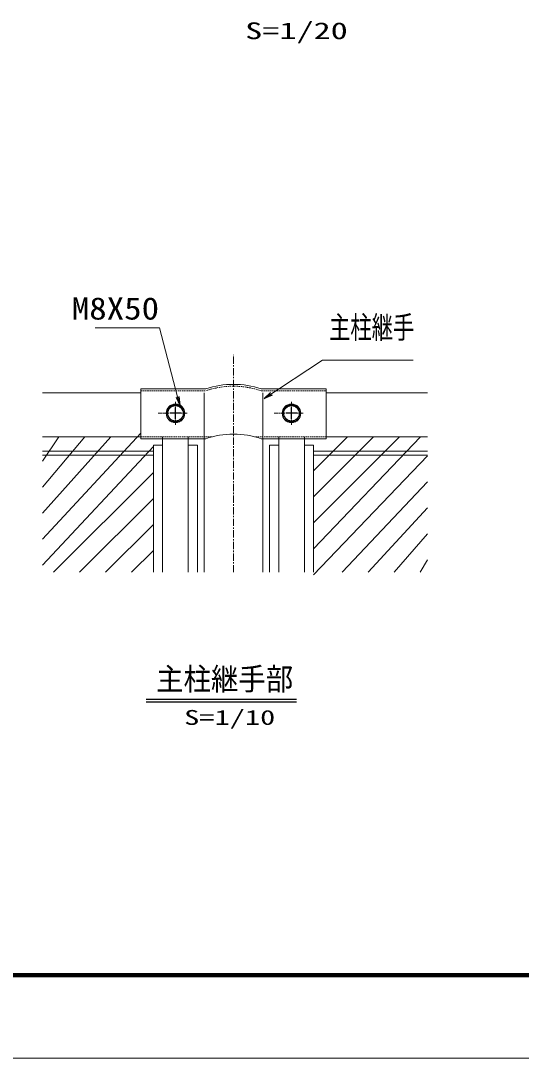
# Model space of a CAD drawing. Units: millimetres, scale not verified, with parts at other scales. Extents: x -3338 to 3345, y -2362 to 2363.
# Drawn here: x -1625 to -762, y -2362 to -572 of the extents above; entities that cross this region are included whole.
import ezdxf
from ezdxf.enums import TextEntityAlignment as Align

# ---------------------------------------------------------------- set-up
doc = ezdxf.new("R2010")
doc.units = ezdxf.units.MM
doc.header["$LTSCALE"] = 10
for name, pattern in [('USER1', [2, 1.25, -0.25, 0.25, -0.25]), ('USER2', [0.375, 0.25, -0.125]), ('USER3', [1.125, 0.75, -0.125, 0.125, -0.125])]:
    doc.linetypes.add(name, pattern=pattern)
for name, color, linetype, lineweight in [('0-0_寸法', 7, 'Continuous', 13), ('0-2_柱', 7, 'Continuous', 13), ('0-4_胴縁', 7, 'Continuous', 13), ('0-5_継手', 7, 'Continuous', 13), ('0-6_0', 7, 'Continuous', 13), ('0-8_押え板', 6, 'Continuous', 13), ('0-9_EXTCNT-LMEC0', 4, 'Continuous', 25), ('0-B_WM', 30, 'Continuous', 13), ('0-C_BN', 4, 'Continuous', 25), ('0-D_マット', 92, 'Continuous', 9)]:
    doc.layers.add(name, color=color, linetype=linetype, lineweight=lineweight)
doc.styles.add('ＭＳ ゴシック', font='')
doc.styles.get('ＭＳ ゴシック').set_extended_font_data('MS Gothic')

# ---------------------------------------------------------------- blocks, each defined once
blk = doc.blocks.new('_Open')
at = {"layer": '0-6_0', "lineweight": 25}
blk.add_line((-10, 1.667), (0, 0), dxfattribs=at)
blk.add_lwpolyline([(-10, -1.667), (0, 0), (-10, 0)], dxfattribs=at)

msp = doc.modelspace()

# ---------------------------------------------------------------- linework, layer by layer
at = {"layer": '0-0_寸法', "linetype": 'USER1'}
msp.add_line((-1258.36, -1523.78), (-1258.36, -1148.41), dxfattribs=at)
at = {"layer": '0-0_寸法'}
for points in [[(-1496.91, -1101.73), (-1385.75, -1101.73), (-1351.33, -1233.88)], [(-948.73, -1157.66), (-1105.17, -1157.66), (-1204.49, -1223.01)]]:
    msp.add_lwpolyline(points, dxfattribs=at)
at = {"layer": '0-2_柱'}
for p, q in [((-1309.16, -1214.13), (-1309.16, -1523.78)), ((-1207.56, -1214.13), (-1207.56, -1523.78))]:
    msp.add_line(p, q, dxfattribs=at)
at = {"layer": '0-4_胴縁'}
for p, q in [((-1587.74, -1214.13), (-1418.36, -1214.13)), ((-1098.36, -1214.13), (-923.64, -1214.13)), ((-1587.74, -1290.13), (-1418.36, -1290.13)), ((-1098.36, -1290.13), (-923.64, -1290.13))]:
    msp.add_line(p, q, dxfattribs=at)
at = {"layer": '0-5_継手'}
for p, q in [((-1418.36, -1207.33), (-1307.21, -1207.33)), ((-1418.36, -1207.33), (-1418.36, -1293.33)), ((-1209.5, -1207.33), (-1098.36, -1207.33)), ((-1098.36, -1207.33), (-1098.36, -1293.33)), ((-1418.36, -1293.33), (-1306.69, -1293.33)), ((-1210.02, -1293.33), (-1098.36, -1293.33))]:
    msp.add_line(p, q, dxfattribs=at)
at = {"layer": '0-5_継手', "linetype": 'USER2'}
for p, q in [((-1418.36, -1210.53), (-1306.15, -1210.53)), ((-1210.56, -1210.53), (-1098.36, -1210.53)), ((-1418.36, -1290.13), (-1296, -1290.13)), ((-1220.71, -1290.13), (-1098.36, -1290.13))]:
    msp.add_line(p, q, dxfattribs=at)
at = {"layer": '0-5_継手', "linetype": 'USER3'}
for p, q in [((-1358.36, -1229.33), (-1358.36, -1269.33)), ((-1358.36, -1229.33), (-1358.36, -1269.33)), ((-1158.36, -1229.33), (-1158.36, -1269.33)), ((-1388.35, -1249.33), (-1338.36, -1249.33)), ((-1338.36, -1249.33), (-1378.36, -1249.33)), ((-1188.35, -1249.33), (-1138.36, -1249.33))]:
    msp.add_line(p, q, dxfattribs=at)
at = {"layer": '0-5_継手'}
for centre, radius, start, end in [((-1258.36, -1349.33), 150, 71.4022, 108.5978), ((-1307.21, -1204.13), 3.2, 270, 288.5978), ((-1209.5, -1204.13), 3.2, 251.4022, 270), ((-1258.36, -1435.33), 150, 71.4022, 108.5978)]:
    msp.add_arc(centre, radius, start, end, dxfattribs=at)
at = {"layer": '0-5_継手', "linetype": 'USER2'}
msp.add_arc((-1258.36, -1349.33), 146.8, 70.99745, 109.00255, dxfattribs=at)
at = {"layer": '0-6_0', "color": 3}
msp.add_lwpolyline([(-3337.87, 2362.56), (3344.63, 2362.56), (3344.63, -2362.44), (-3337.87, -2362.44)], close=True, dxfattribs=at)
at = {"layer": '0-6_0'}
for points in [[(-3112.87, 2221.94), (3119.63, 2221.94), (3119.63, -2221.81), (-3112.87, -2221.81)], [(-3111.47, 2220.53), (3118.22, 2220.53), (3118.22, -2220.41), (-3111.47, -2220.41)], [(-3110.06, 2219.12), (3116.81, 2219.12), (3116.81, -2219), (-3110.06, -2219)], [(-3108.66, 2217.72), (3115.41, 2217.72), (3115.41, -2217.59), (-3108.66, -2217.59)], [(-3107.25, 2216.31), (3114, 2216.31), (3114, -2216.19), (-3107.25, -2216.19)]]:
    msp.add_lwpolyline(points, close=True, dxfattribs=at)
at = {"layer": '0-8_押え板'}
for p, q in [((-1396.55, -1304.13), (-1396.55, -1523.78)), ((-1380.55, -1304.13), (-1396.55, -1304.13)), ((-1396.55, -1304.13), (-1396.55, -1523.78)), ((-1380.55, -1304.13), (-1396.55, -1304.13)), ((-1380.55, -1290.13), (-1380.55, -1523.78)), ((-1380.55, -1290.13), (-1380.55, -1523.78)), ((-1336.55, -1290.13), (-1336.55, -1523.78)), ((-1336.55, -1290.13), (-1336.55, -1523.78)), ((-1320.55, -1304.13), (-1336.55, -1304.13)), ((-1320.55, -1304.13), (-1336.55, -1304.13)), ((-1320.55, -1304.13), (-1320.55, -1523.78)), ((-1320.55, -1304.13), (-1320.55, -1523.78)), ((-1196.16, -1304.13), (-1196.16, -1523.78)), ((-1196.16, -1304.13), (-1180.16, -1304.13)), ((-1180.16, -1290.13), (-1180.16, -1523.78)), ((-1136.16, -1290.13), (-1136.16, -1523.78)), ((-1136.16, -1304.13), (-1120.16, -1304.13)), ((-1120.16, -1304.13), (-1120.16, -1523.78))]:
    msp.add_line(p, q, dxfattribs=at)
at = {"layer": '0-9_EXTCNT-LMEC0'}
for p, q in [((-1408.98, -1742.57), (-1149.52, -1742.57)), ((-1408.98, -1747.23), (-1149.52, -1747.23))]:
    msp.add_line(p, q, dxfattribs=at)
at = {"layer": '0-B_WM'}
for p, q in [((-1396.55, -1314.93), (-1587.74, -1314.93)), ((-1396.55, -1321.33), (-1587.74, -1321.33)), ((-923.64, -1314.93), (-1120.16, -1314.93)), ((-923.64, -1321.33), (-1120.16, -1321.33))]:
    msp.add_line(p, q, dxfattribs=at)
at = {"layer": '0-C_BN'}
for p, q in [((-1373.86, -1249.33), (-1365.77, -1235.33)), ((-1365.77, -1235.33), (-1350.94, -1235.33)), ((-1342.86, -1249.33), (-1350.94, -1235.33)), ((-1173.86, -1249.33), (-1165.77, -1235.33)), ((-1165.77, -1235.33), (-1150.94, -1235.33)), ((-1142.86, -1249.33), (-1150.94, -1235.33)), ((-1373.86, -1249.33), (-1365.77, -1263.33)), ((-1348.36, -1249.33), (-1368.36, -1249.33)), ((-1358.36, -1259.33), (-1358.36, -1239.33)), ((-1342.86, -1249.33), (-1350.94, -1263.33)), ((-1173.86, -1249.33), (-1165.77, -1263.33)), ((-1148.36, -1249.33), (-1168.36, -1249.33)), ((-1158.36, -1259.33), (-1158.36, -1239.33)), ((-1142.86, -1249.33), (-1150.94, -1263.33)), ((-1365.77, -1263.33), (-1350.94, -1263.33)), ((-1165.77, -1263.33), (-1150.94, -1263.33))]:
    msp.add_line(p, q, dxfattribs=at)
at = {"layer": '0-C_BN', "lineweight": 13}
for centre in [(-1358.36, -1249.33), (-1158.36, -1249.33)]:
    msp.add_circle(centre, 16, dxfattribs=at)
at = {"layer": '0-C_BN'}
for centre in [(-1358.36, -1249.33), (-1158.36, -1249.33)]:
    msp.add_circle(centre, 13.42, dxfattribs=at)
at = {"layer": '0-D_マット'}
for p, q in [((-1587.74, -1466.47), (-1418.36, -1283.61)), ((-1587.74, -1331.76), (-1559.57, -1290.13)), ((-1587.74, -1376.66), (-1514.67, -1290.13)), ((-1587.74, -1421.57), (-1469.77, -1290.13)), ((-1587.74, -1511.37), (-1396.55, -1306.71)), ((-1120.16, -1348.41), (-1061.87, -1290.13)), ((-1120.16, -1393.32), (-1016.97, -1290.13)), ((-1120.16, -1438.22), (-972.07, -1290.13)), ((-1120.16, -1483.12), (-936.15, -1290.13)), ((-1120.16, -1528.02), (-923.64, -1322.52)), ((-1568.72, -1523.78), (-1396.55, -1351.61)), ((-1071.02, -1523.78), (-923.64, -1367.42)), ((-1523.82, -1523.78), (-1396.55, -1396.51)), ((-1026.12, -1523.78), (-923.64, -1412.32)), ((-1478.92, -1523.78), (-1396.55, -1441.41)), ((-981.22, -1523.78), (-923.64, -1457.22)), ((-1434.02, -1523.78), (-1396.55, -1486.32)), ((-936.32, -1523.78), (-923.64, -1502.13))]:
    msp.add_line(p, q, dxfattribs=at)

# ---------------------------------------------------------------- block references
at = {"layer": '0-0_寸法', "xscale": 1.5, "yscale": 1.5}
for p, rotation in [((-1205.75, -1223.82), 212.94971), ((-1350.94, -1235.33), 285.20408)]:
    msp.add_blockref('_Open', p, dxfattribs=dict(at, rotation=rotation))

# ---------------------------------------------------------------- texts
at = {"layer": '0-0_寸法', "style": 'ＭＳ ゴシック'}
for s, width, p in [('M8X50', 1.15, (-1537.25, -1099.13)), ('主柱継手', 0.7, (-1093.67, -1131.73))]:
    msp.add_text(s, height=38.49, dxfattribs=dict(at, width=width)).set_placement(p, align=Align.BOTTOM_LEFT)
at = {"layer": '0-9_EXTCNT-LMEC0', "style": 'ＭＳ ゴシック'}
for s, height, width, p in [('S=1/20', 28.89, 1.5, (-1238.22, -612.21)), ('主柱継手部', 38.49, 0.9, (-1391.72, -1738.64)), ('S=1/10', 25.66, 1.5, (-1343.46, -1794.8))]:
    msp.add_text(s, height=height, dxfattribs=dict(at, width=width)).set_placement(p, align=Align.BOTTOM_LEFT)

doc.saveas('drawing.dxf')
